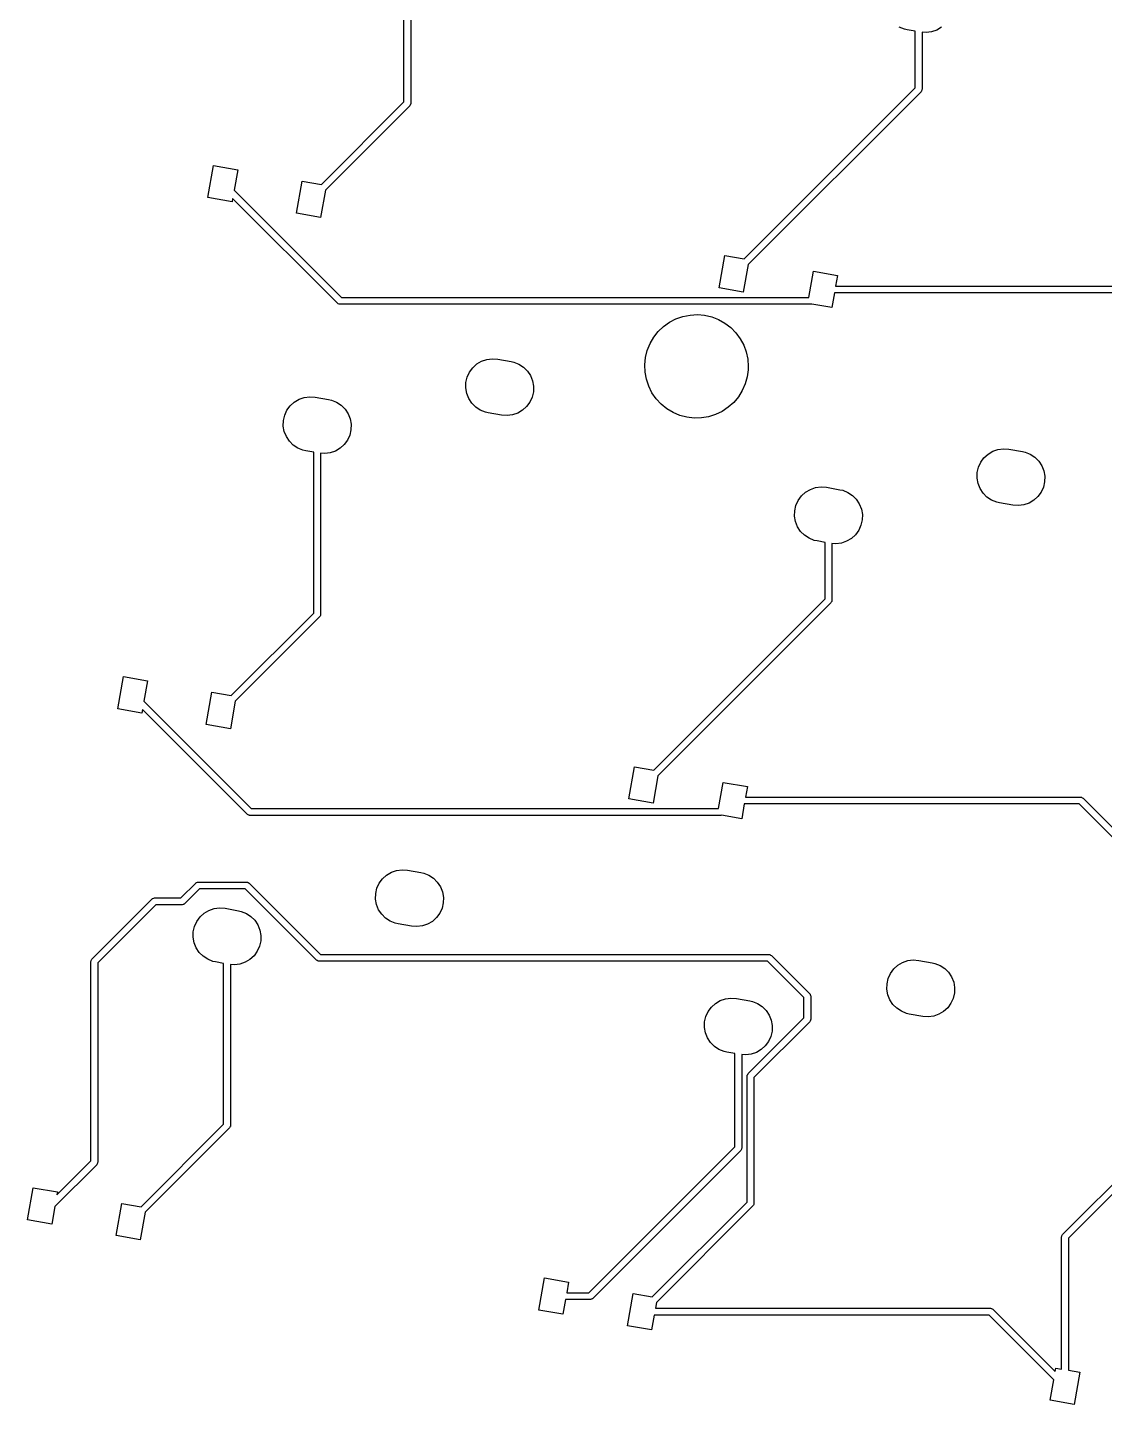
# Model space of a CAD drawing. Extents: x -73 to 321, y -180 to -25.
# Drawn here: x -73.1 to -33.5, y -120.1 to -69.6 of the extents above; entities that cross this region are included whole.
import ezdxf

# ---------------------------------------------------------------- set-up
doc = ezdxf.new("R2010")
doc.units = 0
doc.layers.add('BLACK', color=7, linetype='CONTINUOUS')

msp = doc.modelspace()

# ---------------------------------------------------------------- linework, layer by layer
at = {"layer": 'BLACK', "linetype": 'CONTINUOUS'}
for p, q in [((-59.2506, -72.3324), (-59.2506, -66.4319)), ((-59.0006, -66.4706), (-59.0006, -72.3842)), ((-40.8868, -69.6643), (-41.0745, -69.5893)), ((-40.7848, -69.6879), (-40.8868, -69.6643)), ((-40.49, -69.7399), (-40.7848, -69.6879)), ((-40.49, -71.8175), (-40.49, -69.7399)), ((-39.6993, -69.6977), (-39.8904, -69.7635)), ((-39.5254, -69.5948), (-39.6993, -69.6977)), ((-40.0909, -69.7895), (-40.24, -69.7786)), ((-40.24, -69.7786), (-40.24, -71.8693)), ((-39.8904, -69.7635), (-40.0909, -69.7895)), ((-46.7707, -78.0982), (-40.49, -71.8175)), ((-40.2766, -71.9577), (-46.6214, -78.3025)), ((-40.2618, -71.9307), (-40.2766, -71.9577)), ((-40.2451, -71.9048), (-40.2618, -71.9307)), ((-40.2442, -71.8984), (-40.2451, -71.9048)), ((-40.2429, -71.8959), (-40.2442, -71.8984)), ((-40.24, -71.8693), (-40.2432, -71.8913)), ((-40.2432, -71.8913), (-40.2429, -71.8959)), ((-62.2814, -75.3633), (-59.2506, -72.3324)), ((-59.0372, -72.4726), (-62.1321, -75.5676)), ((-59.0224, -72.4456), (-59.0372, -72.4726)), ((-59.0057, -72.4197), (-59.0224, -72.4456)), ((-59.0048, -72.4133), (-59.0057, -72.4197)), ((-59.0034, -72.4108), (-59.0048, -72.4133)), ((-59.0006, -72.3842), (-59.0038, -72.4062)), ((-59.0038, -72.4062), (-59.0034, -72.4108)), ((-66.4463, -75.8474), (-66.2379, -74.6656)), ((-66.2379, -74.6656), (-65.3516, -74.8219)), ((-65.3516, -74.8219), (-65.484, -75.5728)), ((-63.1964, -76.4204), (-62.988, -75.2387)), ((-62.988, -75.2387), (-62.2814, -75.3633)), ((-65.484, -75.5728), (-61.5456, -79.5112)), ((-62.1321, -75.5676), (-62.3101, -76.5767)), ((-65.56, -76.0037), (-66.4463, -75.8474)), ((-65.537, -75.8734), (-65.56, -76.0037)), ((-61.6858, -79.7246), (-65.537, -75.8734)), ((-62.3101, -76.5767), (-63.1964, -76.4204)), ((-47.6857, -79.1554), (-47.4773, -77.9736)), ((-47.4773, -77.9736), (-46.7707, -78.0982)), ((-46.6214, -78.3025), (-46.7994, -79.3117)), ((-44.3975, -79.5112), (-44.2274, -78.5467)), ((-44.2274, -78.5467), (-43.3411, -78.7029)), ((-43.3411, -78.7029), (-43.4095, -79.0907)), ((-46.7994, -79.3117), (-47.6857, -79.1554)), ((-43.4536, -79.3407), (-43.5495, -79.8847)), ((-31.1645, -79.3407), (-43.4536, -79.3407)), ((-43.4095, -79.0907), (-31.1127, -79.0907)), ((-61.6588, -79.7394), (-61.6858, -79.7246)), ((-61.6329, -79.7561), (-61.6588, -79.7394)), ((-61.6265, -79.757), (-61.6329, -79.7561)), ((-61.624, -79.7583), (-61.6265, -79.757)), ((-61.6194, -79.758), (-61.624, -79.7583)), ((-61.5974, -79.7612), (-61.6194, -79.758)), ((-44.309, -79.7612), (-61.5974, -79.7612)), ((-61.5456, -79.5112), (-44.3975, -79.5112)), ((-44.2868, -79.7547), (-44.309, -79.7612)), ((-43.5495, -79.8847), (-44.2868, -79.7547)), ((-49.5067, -80.422), (-49.2686, -80.2983)), ((-49.2686, -80.2983), (-49.0154, -80.2093)), ((-49.0154, -80.2093), (-48.7521, -80.157)), ((-48.7521, -80.157), (-48.4842, -80.1422)), ((-48.4842, -80.1422), (-48.2168, -80.1654)), ((-48.2168, -80.1654), (-47.9553, -80.226)), ((-47.9553, -80.226), (-47.705, -80.3228)), ((-47.705, -80.3228), (-47.4709, -80.454)), ((-50.0855, -80.974), (-49.9193, -80.7633)), ((-49.9193, -80.7633), (-49.7251, -80.578)), ((-49.7251, -80.578), (-49.5067, -80.422)), ((-47.4709, -80.454), (-47.2575, -80.6168)), ((-47.2575, -80.6168), (-47.0692, -80.808)), ((-47.0692, -80.808), (-46.9098, -81.0239)), ((-50.321, -81.4549), (-50.2203, -81.2061)), ((-50.2203, -81.2061), (-50.0855, -80.974)), ((-46.9098, -81.0239), (-46.7823, -81.2601)), ((-46.7823, -81.2601), (-46.6894, -81.5119)), ((-56.5786, -81.952), (-56.4046, -81.8491)), ((-56.4046, -81.8491), (-56.2135, -81.7833)), ((-56.2135, -81.7833), (-56.0131, -81.7573)), ((-56.0131, -81.7573), (-55.8115, -81.7721)), ((-55.8115, -81.7721), (-55.3191, -81.8589)), ((-55.3191, -81.8589), (-55.2171, -81.8825)), ((-50.4131, -81.9823), (-50.3857, -81.7153)), ((-50.3857, -81.7153), (-50.321, -81.4549)), ((-46.6894, -81.5119), (-46.633, -81.7743)), ((-46.633, -81.7743), (-46.614, -82.042)), ((-56.9318, -82.4347), (-56.8477, -82.2509)), ((-56.8477, -82.2509), (-56.7283, -82.0878)), ((-56.7283, -82.0878), (-56.5786, -81.952)), ((-55.2171, -81.8825), (-55.0295, -81.9575)), ((-55.0295, -81.9575), (-54.8607, -82.0688)), ((-54.8607, -82.0688), (-54.7178, -82.2117)), ((-54.7178, -82.2117), (-54.6066, -82.3804)), ((-50.4025, -82.2505), (-50.4131, -81.9823)), ((-50.3543, -82.5145), (-50.4025, -82.2505)), ((-46.6177, -82.1613), (-46.6535, -82.4273)), ((-46.614, -82.042), (-46.6177, -82.1613)), ((-56.9822, -82.8336), (-56.9773, -82.6316)), ((-56.9464, -83.0326), (-56.9822, -82.8336)), ((-56.9773, -82.6316), (-56.9318, -82.4347)), ((-54.6066, -82.3804), (-54.5315, -82.5681)), ((-54.5315, -82.5681), (-54.4957, -82.767)), ((-54.4957, -82.767), (-54.5007, -82.9691)), ((-50.2694, -82.7691), (-50.3543, -82.5145)), ((-50.1494, -83.0092), (-50.2694, -82.7691)), ((-46.7263, -82.6856), (-46.8348, -82.9311)), ((-46.6535, -82.4273), (-46.7263, -82.6856)), ((-63.4229, -83.4865), (-63.2732, -83.3508)), ((-63.2732, -83.3508), (-63.0992, -83.2479)), ((-63.0992, -83.2479), (-62.9081, -83.1821)), ((-62.9081, -83.1821), (-62.7077, -83.1561)), ((-62.7077, -83.1561), (-62.5061, -83.1709)), ((-62.5061, -83.1709), (-62.0137, -83.2577)), ((-62.0137, -83.2577), (-61.9117, -83.2812)), ((-61.9117, -83.2812), (-61.7241, -83.3563)), ((-61.7241, -83.3563), (-61.5553, -83.4675)), ((-56.8714, -83.2202), (-56.9464, -83.0326)), ((-56.7601, -83.3889), (-56.8714, -83.2202)), ((-54.6303, -83.3498), (-54.7496, -83.5129)), ((-54.5461, -83.166), (-54.6303, -83.3498)), ((-54.5007, -82.9691), (-54.5461, -83.166)), ((-49.9968, -83.23), (-50.1494, -83.0092)), ((-49.8146, -83.427), (-49.9968, -83.23)), ((-47.1496, -83.3642), (-47.3495, -83.5433)), ((-46.9769, -83.1588), (-47.1496, -83.3642)), ((-46.8348, -82.9311), (-46.9769, -83.1588)), ((-63.6719, -84.0303), (-63.6264, -83.8334)), ((-63.6264, -83.8334), (-63.5423, -83.6496)), ((-63.5423, -83.6496), (-63.4229, -83.4865)), ((-61.5553, -83.4675), (-61.4124, -83.6105)), ((-61.4124, -83.6105), (-61.3012, -83.7792)), ((-61.3012, -83.7792), (-61.2261, -83.9669)), ((-56.6172, -83.5319), (-56.7601, -83.3889)), ((-56.4485, -83.6431), (-56.6172, -83.5319)), ((-56.2608, -83.7182), (-56.4485, -83.6431)), ((-56.1588, -83.7417), (-56.2608, -83.7182)), ((-55.6664, -83.8286), (-56.1588, -83.7417)), ((-55.4649, -83.8434), (-55.6664, -83.8286)), ((-55.2644, -83.8173), (-55.4649, -83.8434)), ((-55.0733, -83.7515), (-55.2644, -83.8173)), ((-54.8994, -83.6486), (-55.0733, -83.7515)), ((-54.7496, -83.5129), (-54.8994, -83.6486)), ((-49.6065, -83.5965), (-49.8146, -83.427)), ((-49.3766, -83.7349), (-49.6065, -83.5965)), ((-49.1294, -83.8396), (-49.3766, -83.7349)), ((-48.87, -83.9083), (-49.1294, -83.8396)), ((-48.0705, -83.8895), (-48.3352, -83.9336)), ((-47.8146, -83.8086), (-48.0705, -83.8895)), ((-47.5726, -83.6924), (-47.8146, -83.8086)), ((-47.3495, -83.5433), (-47.5726, -83.6924)), ((-63.6768, -84.2324), (-63.6719, -84.0303)), ((-63.641, -84.4313), (-63.6768, -84.2324)), ((-61.1953, -84.3678), (-61.2407, -84.5648)), ((-61.2261, -83.9669), (-61.1903, -84.1658)), ((-61.1903, -84.1658), (-61.1953, -84.3678)), ((-48.6035, -83.9399), (-48.87, -83.9083)), ((-48.3352, -83.9336), (-48.6035, -83.9399)), ((-63.566, -84.619), (-63.641, -84.4313)), ((-63.4547, -84.7877), (-63.566, -84.619)), ((-63.3118, -84.9306), (-63.4547, -84.7877)), ((-61.3249, -84.7485), (-61.4442, -84.9116)), ((-61.2407, -84.5648), (-61.3249, -84.7485)), ((-63.1431, -85.0419), (-63.3118, -84.9306)), ((-62.9554, -85.1169), (-63.1431, -85.0419)), ((-62.8534, -85.1405), (-62.9554, -85.1169)), ((-62.5586, -85.1925), (-62.8534, -85.1405)), ((-62.5586, -91.093), (-62.5586, -85.1925)), ((-62.1594, -85.2421), (-62.3086, -85.2311)), ((-62.3086, -85.2311), (-62.3086, -91.1448)), ((-61.959, -85.2161), (-62.1594, -85.2421)), ((-61.7679, -85.1503), (-61.959, -85.2161)), ((-61.594, -85.0474), (-61.7679, -85.1503)), ((-61.4442, -84.9116), (-61.594, -85.0474)), ((-38.0871, -85.5589), (-37.9677, -85.3958)), ((-37.9677, -85.3958), (-37.818, -85.26)), ((-37.818, -85.26), (-37.644, -85.1571)), ((-37.644, -85.1571), (-37.4529, -85.0913)), ((-37.4529, -85.0913), (-37.2525, -85.0653)), ((-37.2525, -85.0653), (-37.0509, -85.0801)), ((-37.0509, -85.0801), (-36.5585, -85.1669)), ((-36.5585, -85.1669), (-36.4566, -85.1905)), ((-36.4566, -85.1905), (-36.2689, -85.2655)), ((-36.2689, -85.2655), (-36.1002, -85.3768)), ((-36.1002, -85.3768), (-35.9572, -85.5197)), ((-38.2167, -85.9396), (-38.1712, -85.7427)), ((-38.1712, -85.7427), (-38.0871, -85.5589)), ((-35.9572, -85.5197), (-35.846, -85.6884)), ((-35.846, -85.6884), (-35.7709, -85.8761)), ((-35.7709, -85.8761), (-35.7351, -86.075)), ((-38.2216, -86.1416), (-38.2167, -85.9396)), ((-38.1859, -86.3406), (-38.2216, -86.1416)), ((-38.1108, -86.5282), (-38.1859, -86.3406)), ((-35.7401, -86.2771), (-35.7855, -86.474)), ((-35.7351, -86.075), (-35.7401, -86.2771)), ((-44.7817, -86.9576), (-44.6623, -86.7945)), ((-44.6623, -86.7945), (-44.5126, -86.6588)), ((-44.5126, -86.6588), (-44.3386, -86.5559)), ((-44.3386, -86.5559), (-44.1475, -86.4901)), ((-44.1475, -86.4901), (-43.9471, -86.4641)), ((-43.9471, -86.4641), (-43.7455, -86.4789)), ((-43.7455, -86.4789), (-43.2531, -86.5657)), ((-43.2531, -86.5657), (-43.1511, -86.5892)), ((-43.1511, -86.5892), (-42.9635, -86.6643)), ((-42.9635, -86.6643), (-42.7948, -86.7755)), ((-42.7948, -86.7755), (-42.6518, -86.9185)), ((-42.6518, -86.9185), (-42.5406, -87.0872)), ((-37.9995, -86.6969), (-38.1108, -86.5282)), ((-37.8566, -86.8399), (-37.9995, -86.6969)), ((-37.6879, -86.9511), (-37.8566, -86.8399)), ((-35.989, -86.8209), (-36.1388, -86.9566)), ((-35.8697, -86.6578), (-35.989, -86.8209)), ((-35.7855, -86.474), (-35.8697, -86.6578)), ((-44.9162, -87.5404), (-44.9113, -87.3383)), ((-44.9113, -87.3383), (-44.8658, -87.1414)), ((-44.8658, -87.1414), (-44.7817, -86.9576)), ((-42.5406, -87.0872), (-42.4655, -87.2749)), ((-42.4655, -87.2749), (-42.4297, -87.4738)), ((-37.5002, -87.0262), (-37.6879, -86.9511)), ((-37.3982, -87.0497), (-37.5002, -87.0262)), ((-36.9058, -87.1366), (-37.3982, -87.0497)), ((-36.7043, -87.1514), (-36.9058, -87.1366)), ((-36.5038, -87.1253), (-36.7043, -87.1514)), ((-36.3127, -87.0595), (-36.5038, -87.1253)), ((-36.1388, -86.9566), (-36.3127, -87.0595)), ((-44.8804, -87.7393), (-44.9162, -87.5404)), ((-44.8054, -87.927), (-44.8804, -87.7393)), ((-44.6941, -88.0957), (-44.8054, -87.927)), ((-42.4801, -87.8728), (-42.5643, -88.0565)), ((-42.4347, -87.6758), (-42.4801, -87.8728)), ((-42.4297, -87.4738), (-42.4347, -87.6758)), ((-44.5512, -88.2386), (-44.6941, -88.0957)), ((-44.3825, -88.3499), (-44.5512, -88.2386)), ((-44.1948, -88.4249), (-44.3825, -88.3499)), ((-44.0928, -88.4485), (-44.1948, -88.4249)), ((-42.8334, -88.3554), (-43.0073, -88.4583)), ((-42.6836, -88.2196), (-42.8334, -88.3554)), ((-42.5643, -88.0565), (-42.6836, -88.2196)), ((-43.798, -88.5005), (-44.0928, -88.4485)), ((-43.798, -90.5781), (-43.798, -88.5005)), ((-43.3989, -88.5501), (-43.548, -88.5391)), ((-43.548, -88.5391), (-43.548, -90.6299)), ((-43.1984, -88.5241), (-43.3989, -88.5501)), ((-43.0073, -88.4583), (-43.1984, -88.5241)), ((-50.0787, -96.8588), (-43.798, -90.5781)), ((-43.5846, -90.7183), (-49.9294, -97.0631)), ((-43.5698, -90.6913), (-43.5846, -90.7183)), ((-43.5531, -90.6654), (-43.5698, -90.6913)), ((-43.5522, -90.659), (-43.5531, -90.6654)), ((-43.5509, -90.6565), (-43.5522, -90.659)), ((-43.548, -90.6299), (-43.5512, -90.6519)), ((-43.5512, -90.6519), (-43.5509, -90.6565)), ((-65.5894, -94.1239), (-62.5586, -91.093)), ((-62.3452, -91.2332), (-65.4401, -94.3281)), ((-62.3304, -91.2062), (-62.3452, -91.2332)), ((-62.3137, -91.1803), (-62.3304, -91.2062)), ((-62.3128, -91.1739), (-62.3137, -91.1803)), ((-62.3114, -91.1714), (-62.3128, -91.1739)), ((-62.3086, -91.1448), (-62.3118, -91.1668)), ((-62.3118, -91.1668), (-62.3114, -91.1714)), ((-69.7543, -94.608), (-69.5459, -93.4262)), ((-69.5459, -93.4262), (-68.6596, -93.5825)), ((-68.6596, -93.5825), (-68.792, -94.3334)), ((-68.792, -94.3334), (-64.8536, -98.2718)), ((-66.5044, -95.181), (-66.296, -93.9993)), ((-66.296, -93.9993), (-65.5894, -94.1239)), ((-65.4401, -94.3281), (-65.6181, -95.3373)), ((-68.868, -94.7643), (-69.7543, -94.608)), ((-68.845, -94.634), (-68.868, -94.7643)), ((-64.9938, -98.4852), (-68.845, -94.634)), ((-65.6181, -95.3373), (-66.5044, -95.181)), ((-50.9937, -97.916), (-50.7853, -96.7342)), ((-50.7853, -96.7342), (-50.0787, -96.8588)), ((-49.9294, -97.0631), (-50.1074, -98.0723)), ((-47.7055, -98.2718), (-47.5354, -97.3073)), ((-47.5354, -97.3073), (-46.6491, -97.4635)), ((-46.6491, -97.4635), (-46.7175, -97.8513)), ((-50.1074, -98.0723), (-50.9937, -97.916)), ((-46.7175, -97.8513), (-34.4207, -97.8513)), ((-34.4207, -97.8513), (-34.3987, -97.8545)), ((-34.3987, -97.8545), (-34.3941, -97.8541)), ((-34.3941, -97.8541), (-34.3916, -97.8555)), ((-34.3916, -97.8555), (-34.3852, -97.8564)), ((-34.3852, -97.8564), (-34.3593, -97.8731)), ((-34.3593, -97.8731), (-34.3323, -97.8879)), ((-34.3323, -97.8879), (-32.0477, -100.173)), ((-64.9667, -98.4999), (-64.9938, -98.4852)), ((-64.9409, -98.5166), (-64.9667, -98.4999)), ((-64.9345, -98.5176), (-64.9409, -98.5166)), ((-64.932, -98.5189), (-64.9345, -98.5176)), ((-64.9274, -98.5186), (-64.932, -98.5189)), ((-64.9054, -98.5218), (-64.9274, -98.5186)), ((-47.617, -98.5218), (-64.9054, -98.5218)), ((-64.8536, -98.2718), (-47.7055, -98.2718)), ((-47.5948, -98.5153), (-47.617, -98.5218)), ((-46.8575, -98.6453), (-47.5948, -98.5153)), ((-46.7616, -98.1013), (-46.8575, -98.6453)), ((-34.4725, -98.1013), (-46.7616, -98.1013)), ((-32.1007, -100.473), (-34.4725, -98.1013)), ((-59.7126, -100.61), (-59.5215, -100.544)), ((-59.5215, -100.544), (-59.3211, -100.518)), ((-59.3211, -100.518), (-59.1195, -100.533)), ((-59.1195, -100.533), (-58.6271, -100.62)), ((-67.4392, -101.552), (-66.8904, -101.004)), ((-66.8904, -101.004), (-66.8726, -100.99)), ((-66.8726, -100.99), (-66.8695, -100.987)), ((-66.8695, -100.987), (-66.8668, -100.986)), ((-66.8668, -100.986), (-66.8616, -100.982)), ((-66.8616, -100.982), (-66.8315, -100.976)), ((-66.8315, -100.976), (-66.802, -100.967)), ((-66.802, -100.967), (-65.024, -100.967)), ((-65.024, -100.967), (-65.002, -100.97)), ((-65.002, -100.97), (-64.9974, -100.97)), ((-64.9974, -100.97), (-64.9949, -100.971)), ((-64.9949, -100.971), (-64.9885, -100.972)), ((-64.9885, -100.972), (-64.9626, -100.989)), ((-64.9626, -100.989), (-64.9356, -101.004)), ((-64.9356, -101.004), (-62.3161, -103.623)), ((-60.2398, -101.195), (-60.1557, -101.011)), ((-60.1557, -101.011), (-60.0363, -100.848)), ((-60.0363, -100.848), (-59.8866, -100.713)), ((-59.8866, -100.713), (-59.7126, -100.61)), ((-58.6271, -100.62), (-58.5251, -100.643)), ((-58.5251, -100.643), (-58.3375, -100.718)), ((-58.3375, -100.718), (-58.1687, -100.829)), ((-58.1687, -100.829), (-58.0258, -100.972)), ((-58.0258, -100.972), (-57.9146, -101.141)), ((-68.4918, -101.589), (-68.474, -101.576)), ((-68.474, -101.576), (-68.471, -101.572)), ((-68.471, -101.572), (-68.4683, -101.571)), ((-68.4683, -101.571), (-68.4631, -101.568)), ((-68.4631, -101.568), (-68.433, -101.561)), ((-68.433, -101.561), (-68.4034, -101.552)), ((-68.4034, -101.552), (-67.4392, -101.552)), ((-66.7502, -101.217), (-67.2991, -101.766)), ((-65.0758, -101.217), (-66.7502, -101.217)), ((-62.4562, -103.837), (-65.0758, -101.217)), ((-60.2902, -101.594), (-60.2853, -101.392)), ((-60.2853, -101.392), (-60.2398, -101.195)), ((-57.9146, -101.141), (-57.8395, -101.329)), ((-57.8395, -101.329), (-57.8037, -101.528)), ((-57.8037, -101.528), (-57.8087, -101.73)), ((-70.7004, -103.798), (-68.4918, -101.589)), ((-68.3517, -101.802), (-70.487, -103.938)), ((-67.3874, -101.802), (-68.3517, -101.802)), ((-67.3579, -101.794), (-67.3874, -101.802)), ((-67.3278, -101.787), (-67.3579, -101.794)), ((-67.3226, -101.783), (-67.3278, -101.787)), ((-67.3199, -101.783), (-67.3226, -101.783)), ((-67.3169, -101.779), (-67.3199, -101.783)), ((-67.2991, -101.766), (-67.3169, -101.779)), ((-66.5812, -102.111), (-66.4072, -102.008)), ((-66.4072, -102.008), (-66.2161, -101.943)), ((-66.2161, -101.943), (-66.0157, -101.917)), ((-66.0157, -101.917), (-65.8141, -101.931)), ((-65.8141, -101.931), (-65.3217, -102.018)), ((-65.3217, -102.018), (-65.2197, -102.042)), ((-65.2197, -102.042), (-65.0321, -102.117)), ((-60.2544, -101.793), (-60.2902, -101.594)), ((-60.1794, -101.981), (-60.2544, -101.793)), ((-60.0681, -102.15), (-60.1794, -101.981)), ((-57.8541, -101.927), (-57.9383, -102.11)), ((-57.8087, -101.73), (-57.8541, -101.927)), ((-66.9344, -102.594), (-66.8503, -102.41)), ((-66.8503, -102.41), (-66.7309, -102.247)), ((-66.7309, -102.247), (-66.5812, -102.111)), ((-65.0321, -102.117), (-64.8633, -102.228)), ((-64.8633, -102.228), (-64.7204, -102.371)), ((-64.7204, -102.371), (-64.6092, -102.54)), ((-64.6092, -102.54), (-64.5341, -102.727)), ((-59.9252, -102.292), (-60.0681, -102.15)), ((-59.7565, -102.404), (-59.9252, -102.292)), ((-59.5688, -102.479), (-59.7565, -102.404)), ((-59.4668, -102.502), (-59.5688, -102.479)), ((-58.9744, -102.589), (-59.4668, -102.502)), ((-58.7729, -102.604), (-58.9744, -102.589)), ((-58.5724, -102.578), (-58.7729, -102.604)), ((-58.3813, -102.512), (-58.5724, -102.578)), ((-58.2074, -102.409), (-58.3813, -102.512)), ((-58.0576, -102.273), (-58.2074, -102.409)), ((-57.9383, -102.11), (-58.0576, -102.273)), ((-66.9848, -102.993), (-66.9799, -102.791)), ((-66.949, -103.192), (-66.9848, -102.993)), ((-66.9799, -102.791), (-66.9344, -102.594)), ((-64.5341, -102.727), (-64.4983, -102.926)), ((-64.4983, -102.926), (-64.5033, -103.128)), ((-66.874, -103.38), (-66.949, -103.192)), ((-66.7627, -103.548), (-66.874, -103.38)), ((-66.6198, -103.691), (-66.7627, -103.548)), ((-64.6329, -103.509), (-64.7522, -103.672)), ((-64.5487, -103.325), (-64.6329, -103.509)), ((-64.5033, -103.128), (-64.5487, -103.325)), ((-70.737, -103.886), (-70.7338, -103.864)), ((-70.737, -111.2), (-70.737, -103.886)), ((-70.7341, -103.859), (-70.7328, -103.857)), ((-70.7338, -103.864), (-70.7341, -103.859)), ((-70.7328, -103.857), (-70.7319, -103.85)), ((-70.7319, -103.85), (-70.7152, -103.825)), ((-70.7152, -103.825), (-70.7004, -103.798)), ((-70.487, -103.938), (-70.487, -111.252)), ((-66.4511, -103.802), (-66.6198, -103.691)), ((-66.2634, -103.878), (-66.4511, -103.802)), ((-66.1614, -103.901), (-66.2634, -103.878)), ((-65.8666, -103.953), (-66.1614, -103.901)), ((-65.8666, -109.854), (-65.8666, -103.953)), ((-65.4674, -104.003), (-65.6166, -103.992)), ((-65.6166, -103.992), (-65.6166, -109.905)), ((-65.267, -103.977), (-65.4674, -104.003)), ((-65.0759, -103.911), (-65.267, -103.977)), ((-64.9019, -103.808), (-65.0759, -103.911)), ((-64.7522, -103.672), (-64.9019, -103.808)), ((-62.4292, -103.851), (-62.4562, -103.837)), ((-62.4033, -103.868), (-62.4292, -103.851)), ((-62.3969, -103.869), (-62.4033, -103.868)), ((-62.3945, -103.87), (-62.3969, -103.869)), ((-62.3899, -103.87), (-62.3945, -103.87)), ((-62.3678, -103.873), (-62.3899, -103.87)), ((-45.9096, -103.873), (-62.3678, -103.873)), ((-62.3161, -103.623), (-45.8578, -103.623)), ((-44.575, -105.208), (-45.9096, -103.873)), ((-45.8578, -103.623), (-45.8358, -103.626)), ((-45.8358, -103.626), (-45.8312, -103.626)), ((-45.8312, -103.626), (-45.8287, -103.627)), ((-45.8287, -103.627), (-45.8223, -103.628)), ((-45.8223, -103.628), (-45.7965, -103.645)), ((-45.7965, -103.645), (-45.7695, -103.66)), ((-45.7695, -103.66), (-44.3616, -105.068)), ((-41.2757, -104.156), (-41.126, -104.021)), ((-41.126, -104.021), (-40.952, -103.918)), ((-40.952, -103.918), (-40.7609, -103.852)), ((-40.7609, -103.852), (-40.5605, -103.826)), ((-40.5605, -103.826), (-40.3589, -103.841)), ((-40.3589, -103.841), (-39.8665, -103.928)), ((-39.8665, -103.928), (-39.7645, -103.951)), ((-39.7645, -103.951), (-39.5769, -104.026)), ((-39.5769, -104.026), (-39.4082, -104.137)), ((-41.5247, -104.7), (-41.4792, -104.503)), ((-41.4792, -104.503), (-41.3951, -104.319)), ((-41.3951, -104.319), (-41.2757, -104.156)), ((-39.4082, -104.137), (-39.2652, -104.28)), ((-39.2652, -104.28), (-39.154, -104.449)), ((-39.154, -104.449), (-39.0789, -104.637)), ((-44.3616, -105.068), (-44.3483, -105.085)), ((-44.3483, -105.085), (-44.3448, -105.088)), ((-44.3448, -105.088), (-44.344, -105.091)), ((-44.344, -105.091), (-44.3401, -105.096)), ((-44.3401, -105.096), (-44.3337, -105.126)), ((-41.5296, -104.902), (-41.5247, -104.7)), ((-41.4939, -105.101), (-41.5296, -104.902)), ((-41.4188, -105.289), (-41.4939, -105.101)), ((-39.0481, -105.038), (-39.0935, -105.235)), ((-39.0789, -104.637), (-39.0431, -104.836)), ((-39.0431, -104.836), (-39.0481, -105.038)), ((-48.0897, -105.718), (-47.9703, -105.555)), ((-47.9703, -105.555), (-47.8206, -105.419)), ((-47.8206, -105.419), (-47.6466, -105.316)), ((-47.6466, -105.316), (-47.4555, -105.251)), ((-47.4555, -105.251), (-47.2551, -105.225)), ((-47.2551, -105.225), (-47.0535, -105.239)), ((-47.0535, -105.239), (-46.5611, -105.326)), ((-46.5611, -105.326), (-46.4591, -105.35)), ((-46.4591, -105.35), (-46.2715, -105.425)), ((-46.2715, -105.425), (-46.1028, -105.536)), ((-46.1028, -105.536), (-45.9598, -105.679)), ((-44.575, -105.954), (-44.575, -105.208)), ((-44.3337, -105.126), (-44.325, -105.156)), ((-44.325, -105.156), (-44.325, -106.006)), ((-41.3075, -105.458), (-41.4188, -105.289)), ((-41.1646, -105.6), (-41.3075, -105.458)), ((-40.9959, -105.712), (-41.1646, -105.6)), ((-39.297, -105.581), (-39.4468, -105.717)), ((-39.1777, -105.418), (-39.297, -105.581)), ((-39.0935, -105.235), (-39.1777, -105.418)), ((-48.2242, -106.301), (-48.2193, -106.099)), ((-48.2193, -106.099), (-48.1738, -105.902)), ((-48.1738, -105.902), (-48.0897, -105.718)), ((-46.6198, -107.999), (-44.575, -105.954)), ((-44.3616, -106.094), (-46.4065, -108.139)), ((-45.9598, -105.679), (-45.8486, -105.848)), ((-45.8486, -105.848), (-45.7735, -106.035)), ((-45.7735, -106.035), (-45.7377, -106.234)), ((-44.3468, -106.067), (-44.3616, -106.094)), ((-44.3301, -106.041), (-44.3468, -106.067)), ((-44.3292, -106.035), (-44.3301, -106.041)), ((-44.3279, -106.032), (-44.3292, -106.035)), ((-44.325, -106.006), (-44.3282, -106.028)), ((-44.3282, -106.028), (-44.3279, -106.032)), ((-40.8082, -105.787), (-40.9959, -105.712)), ((-40.7062, -105.81), (-40.8082, -105.787)), ((-40.2138, -105.897), (-40.7062, -105.81)), ((-40.0123, -105.912), (-40.2138, -105.897)), ((-39.8118, -105.886), (-40.0123, -105.912)), ((-39.6207, -105.82), (-39.8118, -105.886)), ((-39.4468, -105.717), (-39.6207, -105.82)), ((-48.1884, -106.5), (-48.2242, -106.301)), ((-48.1134, -106.688), (-48.1884, -106.5)), ((-45.7881, -106.633), (-45.8723, -106.817)), ((-45.7427, -106.436), (-45.7881, -106.633)), ((-45.7377, -106.234), (-45.7427, -106.436)), ((-35.0821, -113.899), (-27.7744, -106.592)), ((-48.0021, -106.856), (-48.1134, -106.688)), ((-47.8592, -106.999), (-48.0021, -106.856)), ((-47.6905, -107.11), (-47.8592, -106.999)), ((-47.5028, -107.186), (-47.6905, -107.11)), ((-46.1414, -107.116), (-46.3153, -107.219)), ((-45.9916, -106.98), (-46.1414, -107.116)), ((-45.8723, -106.817), (-45.9916, -106.98)), ((-27.6342, -106.805), (-34.8687, -114.04)), ((-47.4008, -107.209), (-47.5028, -107.186)), ((-47.106, -107.261), (-47.4008, -107.209)), ((-47.106, -110.683), (-47.106, -107.261)), ((-46.7069, -107.311), (-46.856, -107.3)), ((-46.856, -107.3), (-46.856, -110.735)), ((-46.5064, -107.285), (-46.7069, -107.311)), ((-46.3153, -107.219), (-46.5064, -107.285)), ((-46.6565, -108.087), (-46.6533, -108.065)), ((-46.6565, -112.712), (-46.6565, -108.087)), ((-46.6536, -108.061), (-46.6522, -108.058)), ((-46.6533, -108.065), (-46.6536, -108.061)), ((-46.6522, -108.058), (-46.6513, -108.052)), ((-46.6513, -108.052), (-46.6346, -108.026)), ((-46.6346, -108.026), (-46.6198, -107.999)), ((-46.4065, -108.139), (-46.4065, -112.764)), ((-68.8974, -112.884), (-65.8666, -109.854)), ((-65.6532, -109.994), (-68.7481, -113.089)), ((-65.6384, -109.967), (-65.6532, -109.994)), ((-65.6217, -109.941), (-65.6384, -109.967)), ((-65.6208, -109.934), (-65.6217, -109.941)), ((-65.6194, -109.932), (-65.6208, -109.934)), ((-65.6166, -109.905), (-65.6198, -109.927)), ((-65.6198, -109.927), (-65.6194, -109.932)), ((-52.4616, -116.039), (-47.106, -110.683)), ((-46.8926, -110.823), (-52.3214, -116.252)), ((-46.8778, -110.796), (-46.8926, -110.823)), ((-46.8611, -110.77), (-46.8778, -110.796)), ((-46.8602, -110.764), (-46.8611, -110.77)), ((-46.8589, -110.762), (-46.8602, -110.764)), ((-46.856, -110.735), (-46.8592, -110.757)), ((-46.8592, -110.757), (-46.8589, -110.762)), ((-70.5236, -111.34), (-72.062, -112.879)), ((-71.9863, -112.45), (-70.737, -111.2)), ((-70.5088, -111.313), (-70.5236, -111.34)), ((-70.4921, -111.288), (-70.5088, -111.313)), ((-70.4912, -111.281), (-70.4921, -111.288)), ((-70.4899, -111.279), (-70.4912, -111.281)), ((-70.487, -111.252), (-70.4902, -111.274)), ((-70.4902, -111.274), (-70.4899, -111.279)), ((-73.0623, -113.369), (-72.8539, -112.187)), ((-72.8539, -112.187), (-71.9676, -112.343)), ((-71.9676, -112.343), (-71.9863, -112.45)), ((-72.062, -112.879), (-72.1759, -113.525)), ((-69.8124, -113.942), (-69.604, -112.76)), ((-69.604, -112.76), (-68.8974, -112.884)), ((-68.7481, -113.089), (-68.9261, -114.098)), ((-50.1368, -116.192), (-46.6565, -112.712)), ((-46.4431, -112.852), (-49.9876, -116.397)), ((-46.4283, -112.825), (-46.4431, -112.852)), ((-46.4116, -112.799), (-46.4283, -112.825)), ((-46.4107, -112.793), (-46.4116, -112.799)), ((-46.4093, -112.79), (-46.4107, -112.793)), ((-46.4065, -112.764), (-46.4097, -112.786)), ((-46.4097, -112.786), (-46.4093, -112.79)), ((-72.1759, -113.525), (-73.0623, -113.369)), ((-68.9261, -114.098), (-69.8124, -113.942)), ((-35.1187, -113.988), (-35.1156, -113.966)), ((-35.1187, -118.841), (-35.1187, -113.988)), ((-35.1159, -113.961), (-35.1145, -113.959)), ((-35.1156, -113.966), (-35.1159, -113.961)), ((-35.1145, -113.959), (-35.1136, -113.952)), ((-35.1136, -113.952), (-35.0969, -113.926)), ((-35.0969, -113.926), (-35.0821, -113.899)), ((-34.8687, -114.04), (-34.8687, -118.885)), ((-54.3017, -116.677), (-54.0933, -115.495)), ((-54.0933, -115.495), (-53.207, -115.651)), ((-53.207, -115.651), (-53.2754, -116.039)), ((-53.2754, -116.039), (-52.4616, -116.039)), ((-51.0518, -117.25), (-50.8434, -116.068)), ((-50.8434, -116.068), (-50.1368, -116.192)), ((-53.4154, -116.833), (-54.3017, -116.677)), ((-53.3194, -116.289), (-53.4154, -116.833)), ((-52.4098, -116.289), (-53.3194, -116.289)), ((-52.3803, -116.28), (-52.4098, -116.289)), ((-52.3502, -116.274), (-52.3803, -116.28)), ((-52.345, -116.27), (-52.3502, -116.274)), ((-52.3423, -116.269), (-52.345, -116.27)), ((-52.3393, -116.266), (-52.3423, -116.269)), ((-52.3214, -116.252), (-52.3393, -116.266)), ((-49.9876, -116.397), (-50.0255, -116.612)), ((-50.0255, -116.612), (-37.7287, -116.612)), ((-37.7287, -116.612), (-37.7067, -116.615)), ((-37.7067, -116.615), (-37.7021, -116.615)), ((-37.7021, -116.615), (-37.6996, -116.616)), ((-37.6996, -116.616), (-37.6932, -116.617)), ((-37.6932, -116.617), (-37.6673, -116.634)), ((-37.6673, -116.634), (-37.6403, -116.648)), ((-37.6403, -116.648), (-35.3557, -118.933)), ((-50.0696, -116.862), (-50.1655, -117.406)), ((-37.7805, -116.862), (-50.0696, -116.862)), ((-35.4087, -119.234), (-37.7805, -116.862)), ((-50.1655, -117.406), (-51.0518, -117.25)), ((-35.5411, -119.985), (-35.4087, -119.234)), ((-35.3557, -118.933), (-35.3327, -118.803)), ((-35.3327, -118.803), (-35.1187, -118.841)), ((-34.8687, -118.885), (-34.4464, -118.959)), ((-34.4464, -118.959), (-34.6548, -120.141)), ((-34.6548, -120.141), (-35.5411, -119.985))]:
    msp.add_line(p, q, dxfattribs=at)

doc.saveas('drawing.dxf')
